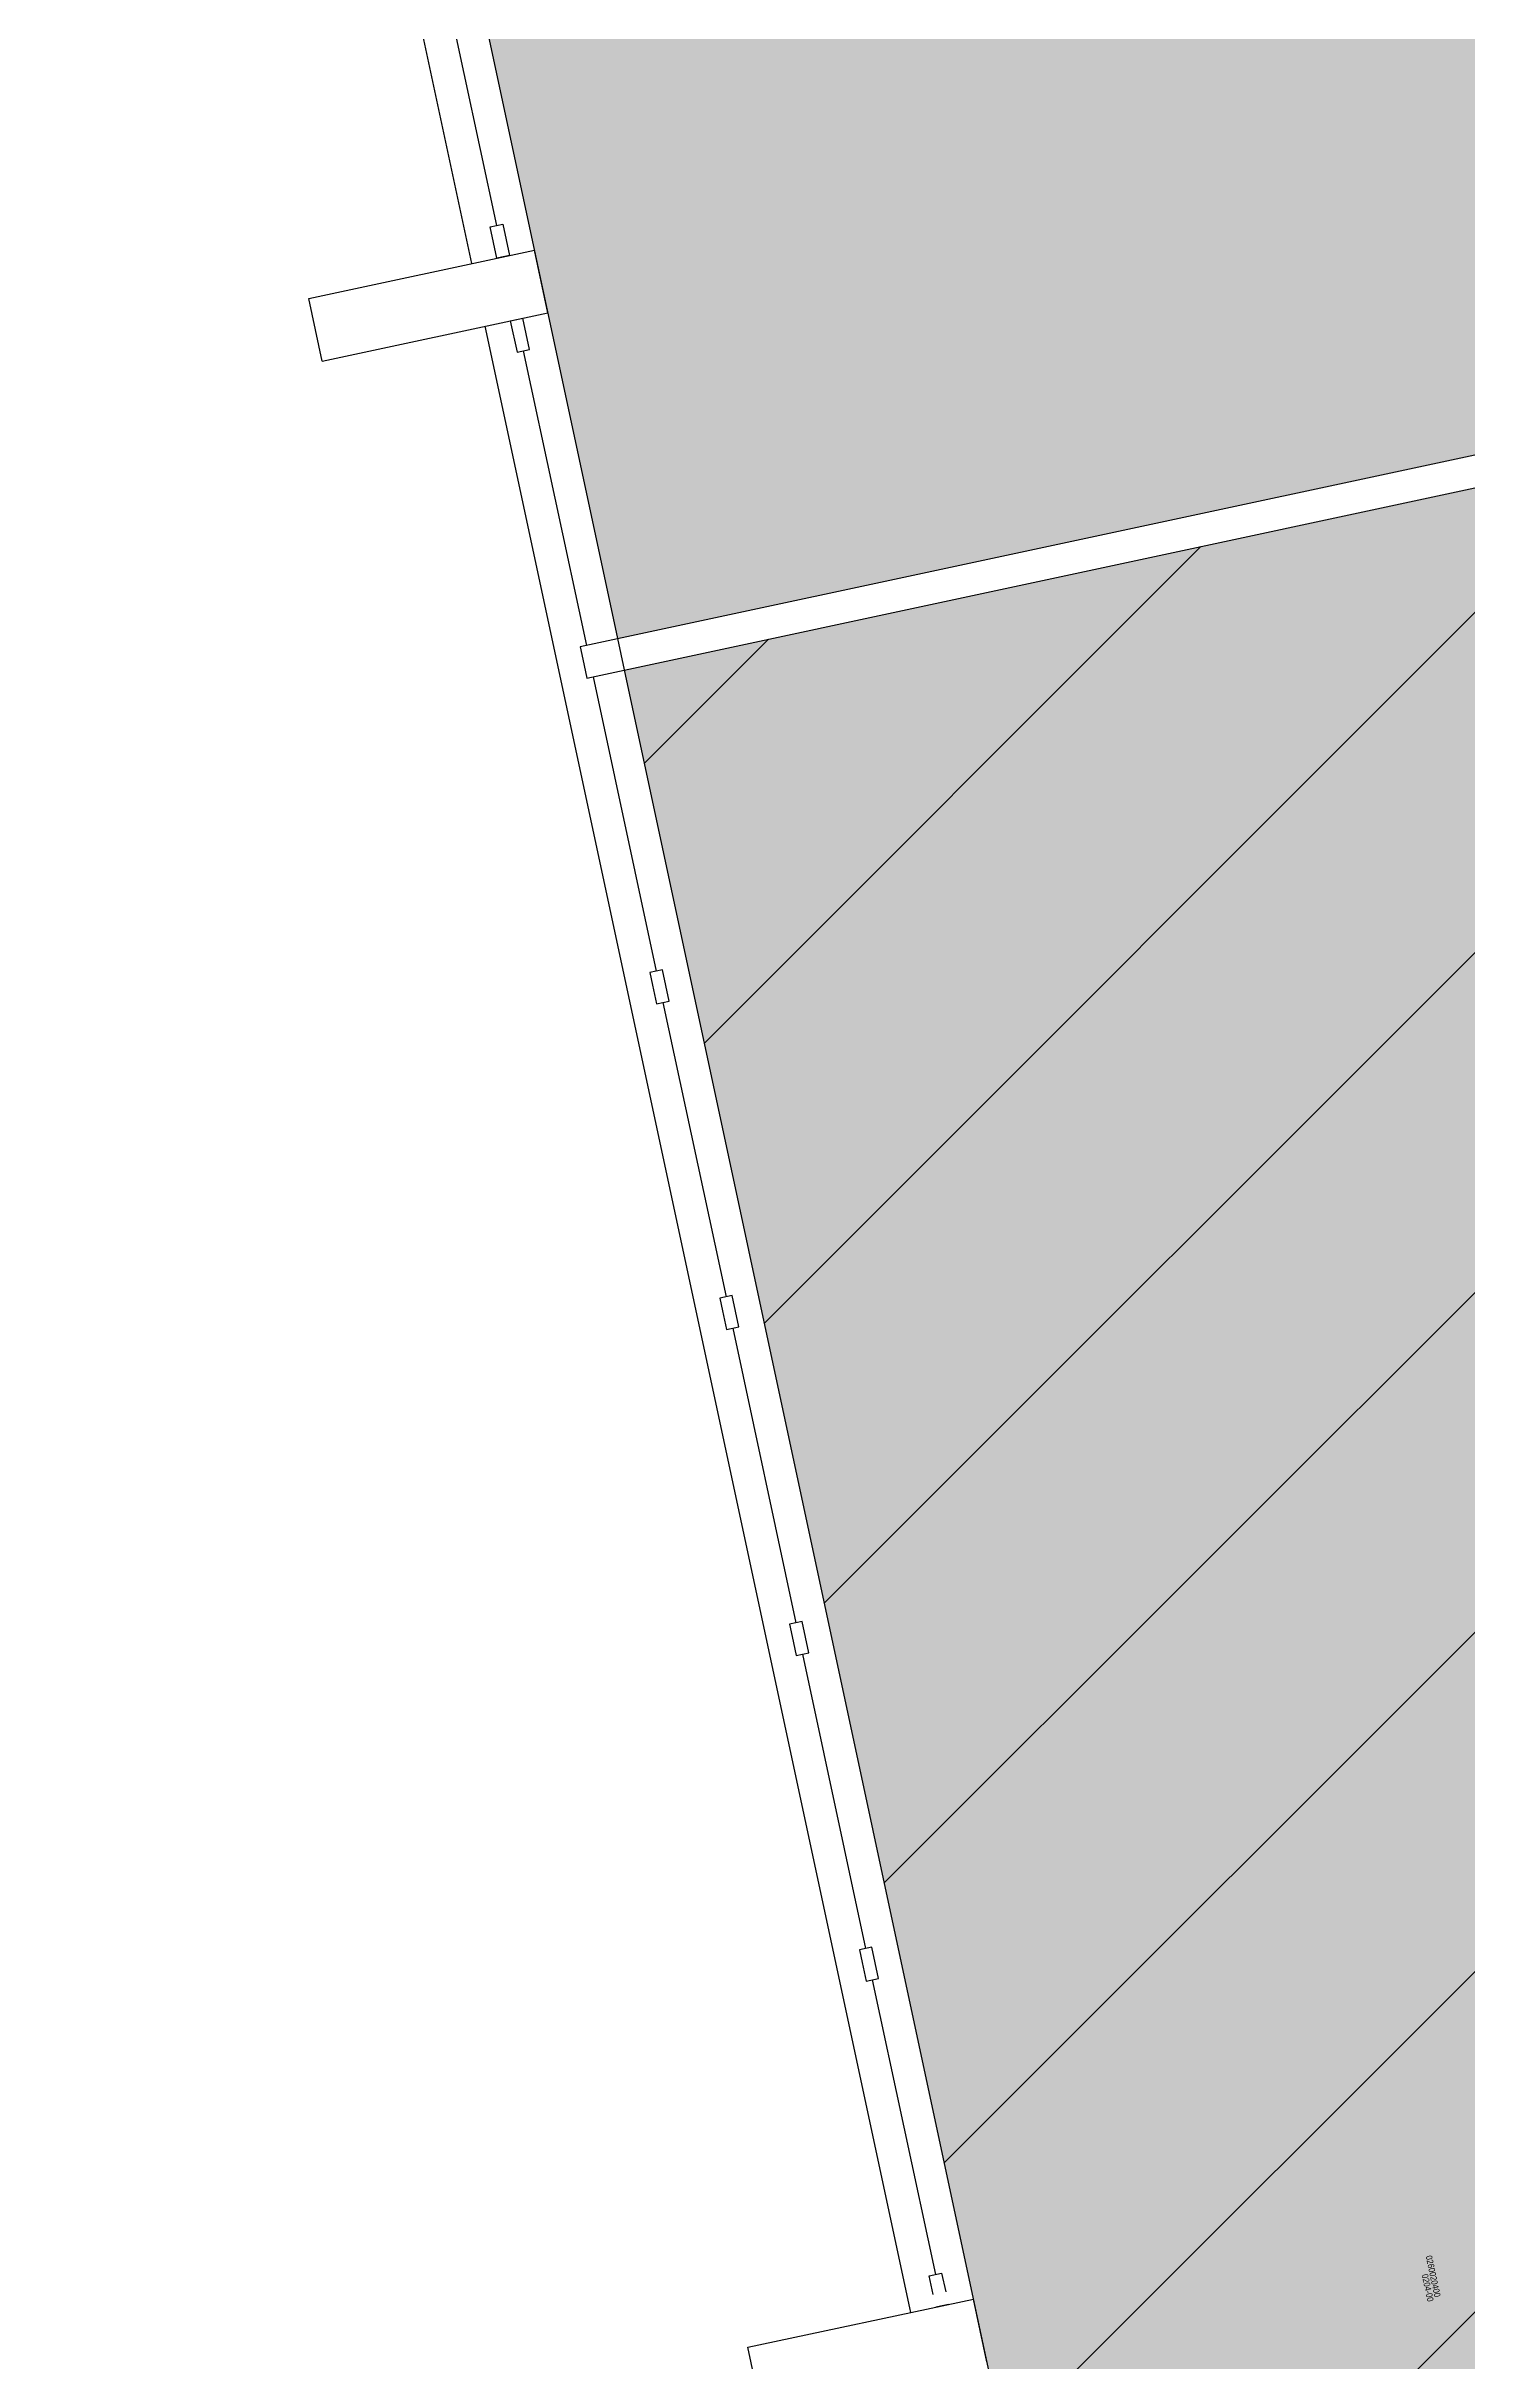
# Model space of a CAD drawing. Header units: inches. Extents: x 69208489 to 69211574, y 27667965 to 27670281.
# Drawn here: x 69208758.8 to 69208980.5, y 27668695.9 to 27669057.2 of the extents above; entities that cross this region are included whole.
import ezdxf
from ezdxf.enums import TextEntityAlignment as Align

# ---------------------------------------------------------------- set-up
doc = ezdxf.new("R2010")
doc.units = ezdxf.units.IN
doc.header["$LTSCALE"] = 10
doc.header["$MEASUREMENT"] = 0
for name, color, linetype in [('A-GLAZ', 1, 'CONTINUOUS'), ('A-IDEN-RNUM', 7, 'CONTINUOUS'), ('A-IDEN-SNUM', 4, 'CONTINUOUS'), ('A-WALL', 5, 'CONTINUOUS'), ('Rooms-Capacity', 4, 'CONTINUOUS'), ('Rooms-Category-Color', 7, 'CONTINUOUS'), ('Rooms-College-Color', 7, 'CONTINUOUS'), ('Rooms-Department-Color', 7, 'CONTINUOUS'), ('Rooms-Division-Color', 7, 'CONTINUOUS')]:
    doc.layers.add(name, color=color, linetype=linetype)
doc.styles.add('CP_ROOMSNUMBER', font='arial.ttf', dxfattribs={"height": 1})

msp = doc.modelspace()

# ---------------------------------------------------------------- hatches: boundary and pattern name
at = {"layer": 'Rooms-Capacity'}
h = msp.add_hatch(dxfattribs=at)
h.set_pattern_fill('ANSI31', color=256, scale=300, style=0)
h.set_pattern_definition([(45, (0, 0), (-26.516504294, 26.516504294), [])])
h.paths.add_polyline_path([(69209330.09, 27668785.77), (69209320.31, 27668783.68), (69209317.8, 27668795.41), (69209327.58, 27668797.5), (69209273.34, 27669050.76), (69209005.42, 27668993.39), (69208848.97, 27668959.88), (69208903.41, 27668705.65), (69208905.51, 27668695.87), (69208938.17, 27668543.33), (69209362.55, 27668634.21), (69209357.94, 27668655.72), (69209354.38, 27668672.34), (69209355.85, 27668672.66), (69209355.43, 27668674.61), (69209339.52, 27668748.93), (69209339.1, 27668750.88), (69209337.63, 27668750.57), (69209330.72, 27668782.84)])
at = {"layer": 'Rooms-Category-Color', "true_color": 0xfa9ba3}
msp.add_hatch(color=241, dxfattribs=at).paths.add_polyline_path([(69209060.15, 27669339.52), (69209071.25, 27669287.7), (69208991.07, 27669270.52), (69209047.4, 27669007.49), (69208847.92, 27668964.77), (69208780.49, 27669279.63)])
at = {"layer": 'Rooms-Category-Color', "true_color": 0xe3f498}
msp.add_hatch(color=61, dxfattribs=at).paths.add_polyline_path([(69209330.09, 27668785.77), (69209320.31, 27668783.68), (69209317.8, 27668795.41), (69209327.58, 27668797.5), (69209273.34, 27669050.76), (69209005.42, 27668993.39), (69208848.97, 27668959.88), (69208903.41, 27668705.65), (69208905.51, 27668695.87), (69208938.17, 27668543.33), (69209362.55, 27668634.21), (69209357.94, 27668655.72), (69209354.38, 27668672.34), (69209355.85, 27668672.66), (69209355.43, 27668674.61), (69209339.52, 27668748.93), (69209339.1, 27668750.88), (69209337.63, 27668750.57), (69209330.72, 27668782.84)])
at = {"layer": 'Rooms-College-Color', "true_color": 0xb2d6e9}
for points in [[(69209060.15, 27669339.52), (69209071.25, 27669287.7), (69208991.07, 27669270.52), (69209047.4, 27669007.49), (69208847.92, 27668964.77), (69208780.49, 27669279.63)], [(69209330.09, 27668785.77), (69209320.31, 27668783.68), (69209317.8, 27668795.41), (69209327.58, 27668797.5), (69209273.34, 27669050.76), (69209005.42, 27668993.39), (69208848.97, 27668959.88), (69208903.41, 27668705.65), (69208905.51, 27668695.87), (69208938.17, 27668543.33), (69209362.55, 27668634.21), (69209357.94, 27668655.72), (69209354.38, 27668672.34), (69209355.85, 27668672.66), (69209355.43, 27668674.61), (69209339.52, 27668748.93), (69209339.1, 27668750.88), (69209337.63, 27668750.57), (69209330.72, 27668782.84)]]:
    msp.add_hatch(color=254, dxfattribs=at).paths.add_polyline_path(points)
at = {"layer": 'Rooms-Department-Color', "true_color": 0xb2d6e9}
for points in [[(69209060.15, 27669339.52), (69209071.25, 27669287.7), (69208991.07, 27669270.52), (69209047.4, 27669007.49), (69208847.92, 27668964.77), (69208780.49, 27669279.63)], [(69209330.09, 27668785.77), (69209320.31, 27668783.68), (69209317.8, 27668795.41), (69209327.58, 27668797.5), (69209273.34, 27669050.76), (69209005.42, 27668993.39), (69208848.97, 27668959.88), (69208903.41, 27668705.65), (69208905.51, 27668695.87), (69208938.17, 27668543.33), (69209362.55, 27668634.21), (69209357.94, 27668655.72), (69209354.38, 27668672.34), (69209355.85, 27668672.66), (69209355.43, 27668674.61), (69209339.52, 27668748.93), (69209339.1, 27668750.88), (69209337.63, 27668750.57), (69209330.72, 27668782.84)]]:
    msp.add_hatch(color=254, dxfattribs=at).paths.add_polyline_path(points)
at = {"layer": 'Rooms-Division-Color', "true_color": 0xb2d6e9}
for points in [[(69209060.15, 27669339.52), (69209071.25, 27669287.7), (69208991.07, 27669270.52), (69209047.4, 27669007.49), (69208847.92, 27668964.77), (69208780.49, 27669279.63)], [(69209330.09, 27668785.77), (69209320.31, 27668783.68), (69209317.8, 27668795.41), (69209327.58, 27668797.5), (69209273.34, 27669050.76), (69209005.42, 27668993.39), (69208848.97, 27668959.88), (69208903.41, 27668705.65), (69208905.51, 27668695.87), (69208938.17, 27668543.33), (69209362.55, 27668634.21), (69209357.94, 27668655.72), (69209354.38, 27668672.34), (69209355.85, 27668672.66), (69209355.43, 27668674.61), (69209339.52, 27668748.93), (69209339.1, 27668750.88), (69209337.63, 27668750.57), (69209330.72, 27668782.84)]]:
    msp.add_hatch(color=254, dxfattribs=at).paths.add_polyline_path(points)

# ---------------------------------------------------------------- linework, layer by layer
at = {"layer": 'A-GLAZ'}
for p, q in [((69208825.16, 27669023.3), (69208758.78, 27669333.27)), ((69208847.92, 27668964.77), (69208780.49, 27669279.63)), ((69208819.16, 27669075.2), (69208829, 27669029.24)), ((69208893.63, 27668703.55), (69208827.25, 27669013.52)), ((69208833.19, 27669009.68), (69208843.03, 27668963.72)), ((69208844.08, 27668958.83), (69208853.92, 27668912.88)), ((69208938.17, 27668543.33), (69208848.97, 27668959.88)), ((69208854.97, 27668907.99), (69208864.81, 27668862.03)), ((69208865.86, 27668857.14), (69208875.7, 27668811.18)), ((69208876.74, 27668806.29), (69208886.59, 27668760.33)), ((69208887.63, 27668755.45), (69208897.48, 27668709.49))]:
    msp.add_line(p, q, dxfattribs=at)
at = {"layer": 'A-WALL'}
for p, q in [((69208843.1, 27668958.62), (69209273.34, 27669050.76)), ((69208828.02, 27669029.03), (69208829.98, 27669029.45)), ((69208829.98, 27669029.45), (69208831.02, 27669024.56)), ((69208829.07, 27669024.14), (69208828.02, 27669029.03)), ((69208799.73, 27669017.86), (69208834.94, 27669025.4)), ((69208831.02, 27669024.56), (69208829.07, 27669024.14)), ((69208837.03, 27669015.62), (69208834.94, 27669025.4)), ((69208801.83, 27669008.08), (69208799.73, 27669017.86)), ((69208801.83, 27669008.08), (69208837.03, 27669015.62)), ((69208831.16, 27669014.36), (69208833.12, 27669014.78)), ((69208831.16, 27669014.36), (69208832.21, 27669009.47)), ((69208834.17, 27669009.89), (69208833.12, 27669014.78)), ((69208832.21, 27669009.47), (69208834.17, 27669009.89)), ((69209047.4, 27669007.49), (69208842.05, 27668963.51)), ((69208848.97, 27668959.88), (69208847.92, 27668964.77)), ((69208842.05, 27668963.51), (69208842.47, 27668961.56)), ((69208842.47, 27668961.56), (69208843.1, 27668958.62)), ((69208854.9, 27668913.09), (69208852.94, 27668912.67)), ((69208852.94, 27668912.67), (69208853.36, 27668910.71)), ((69208853.36, 27668910.71), (69208853.99, 27668907.78)), ((69208855.94, 27668908.2), (69208854.9, 27668913.09)), ((69208853.99, 27668907.78), (69208855.94, 27668908.2)), ((69208865.79, 27668862.24), (69208863.83, 27668861.82)), ((69208863.83, 27668861.82), (69208864.25, 27668859.86)), ((69208864.25, 27668859.86), (69208864.88, 27668856.93)), ((69208866.83, 27668857.35), (69208865.79, 27668862.24)), ((69208864.88, 27668856.93), (69208866.83, 27668857.35)), ((69208876.68, 27668811.39), (69208874.72, 27668810.97)), ((69208874.72, 27668810.97), (69208875.14, 27668809.02)), ((69208875.14, 27668809.02), (69208875.77, 27668806.08)), ((69208877.72, 27668806.5), (69208876.68, 27668811.39)), ((69208875.77, 27668806.08), (69208877.72, 27668806.5)), ((69208887.56, 27668760.54), (69208885.61, 27668760.13)), ((69208885.61, 27668760.13), (69208886.03, 27668758.17)), ((69208888.61, 27668755.65), (69208887.56, 27668760.54)), ((69208886.03, 27668758.17), (69208886.66, 27668755.24)), ((69208886.66, 27668755.24), (69208888.61, 27668755.65)), ((69208896.5, 27668709.28), (69208898.45, 27668709.7)), ((69208897.13, 27668706.34), (69208896.5, 27668709.28)), ((69208898.45, 27668709.7), (69208899.08, 27668706.76)), ((69208868.21, 27668698.11), (69208903.41, 27668705.65)), ((69208899.5, 27668704.81), (69208897.54, 27668704.39)), ((69208905.51, 27668695.87), (69208903.41, 27668705.65)), ((69208870.3, 27668688.33), (69208868.21, 27668698.11))]:
    msp.add_line(p, q, dxfattribs=at)

# ---------------------------------------------------------------- texts
at = {"layer": 'A-IDEN-RNUM', "style": 'CP_ROOMSNUMBER', "width": 0.85}
msp.add_text('0204-00', height=1, rotation=282.09, dxfattribs=at).set_placement((69208974.28, 27668707.4), align=Align.MIDDLE)
at = {"layer": 'A-IDEN-SNUM', "style": 'CP_ROOMSNUMBER', "width": 0.85}
msp.add_text('0260020400', height=1, rotation=282.09, dxfattribs=at).set_placement((69208975.14, 27668709.2), align=Align.MIDDLE)

doc.saveas('drawing.dxf')
